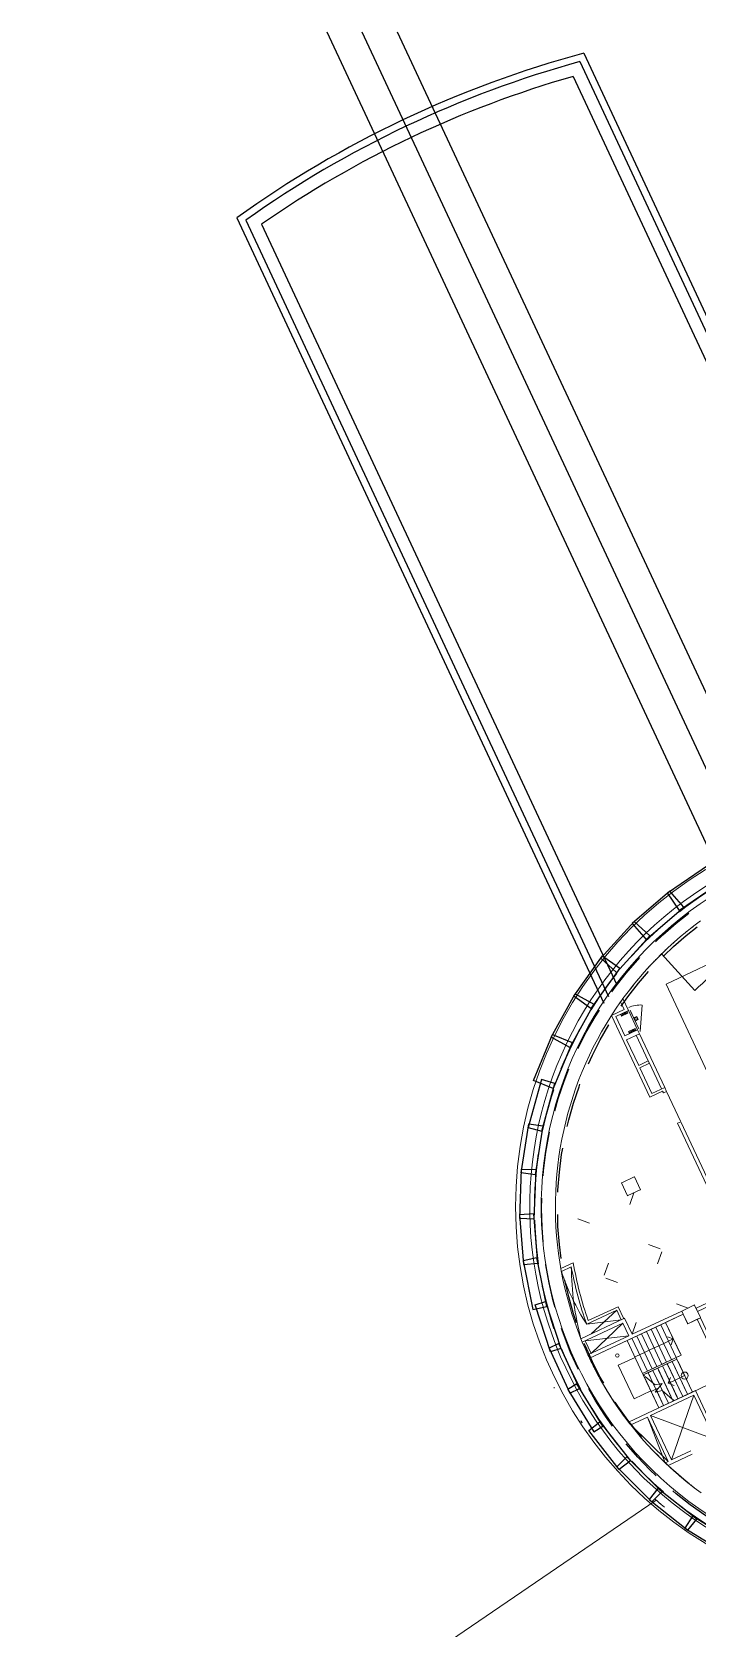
# Model space of a CAD drawing. Header units: metres. Extents: x 286532 to 329498, y 7396783 to 7466136.
# Drawn here: x 327030.3 to 327067.9, y 7397487.4 to 7397577.7 of the extents above; entities that cross this region are included whole.
import ezdxf

# ---------------------------------------------------------------- set-up
doc = ezdxf.new("R2010")
doc.units = ezdxf.units.M
doc.header["$LTSCALE"] = 10
for name, pattern in [('L2$0$CENTER', [50.8, 31.75, -6.35, 6.35, -6.35]), ('L2$0$CONTINUO', [0]), ('L2$0$HIDDENX2', [0.75, 0.5, -0.25]), ('L2$0$LIN0', [0]), ('L2$0$PHANTOM2', [31.75, 15.875, -3.175, 3.175, -3.175, 3.175, -3.175])]:
    doc.linetypes.add(name, pattern=pattern)
doc.layers.get('0').update_dxf_attribs({"color": 255})
doc.layers.add('_  ARQ-AUX-001', color=1, linetype='Continuous', lineweight=5)
doc.layers.add('L2$0$X3$0$AR-EQUIPAMENTO VISTA', color=1, linetype='Continuous', lineweight=9)
for name, color, linetype in [('L2$0$AR-PROJEÇÃO', 1, 'Continuous'), ('L2$0$Eje_EJE_VIA_1_EJECUT', 5, 'Continuous'), ('L2$0$Eje_EJE_VIA_2_EJECUT', 5, 'Continuous'), ('L2$0$LAMELAS DE 1.20', 4, 'Continuous'), ('L2$0$TG', 251, 'L2$0$LIN0')]:
    doc.layers.add(name, color=color, linetype=linetype)

# ---------------------------------------------------------------- blocks, each defined once
blk = doc.blocks.new('ESTAÇÃO 2 - AGUABRANCA_120320_dwg_L2$0$X3$0$EE 224_ 225_ 264 - EE 224-1521252-NÍVEL 699_90m - INTERMEDIÁRIO 3-2366089-IMPLANTAÇÃO ÁGUA BRANCA')
at = {"layer": 'L2$0$X3$0$AR-EQUIPAMENTO VISTA', "color": 7}
for p, q in [((-0.54904, 1.305), (0.75, 0.555)), ((-0.575, 0.555), (0.575, 0.555)), ((-0.475, 0.375), (-0.575, 0.375)), ((0.475, 0.375), (0.575, 0.375))]:
    blk.add_line(p, q, dxfattribs=at)
at = {"layer": 'L2$0$X3$0$AR-EQUIPAMENTO VISTA', "color": 7, "flags": 128}
for points in [[(0.6, 0.475), (0.6, -0.325), (-0.6, -0.325), (-0.6, 0.475)], [(0.1, 0.555), (0.1, 0.755), (-0.1, 0.755), (-0.1, 0.555)]]:
    blk.add_lwpolyline(points, close=True, dxfattribs=at)
for points in [[(-0.375, 0.555), (-0.575, 0.555), (0.09375, 0.555)], [(-0.575, -0.025), (-0.475, -0.025), (-0.575, 0.375), (-0.575, -0.025), (-0.475, 0.375), (-0.475, -0.025)], [(0.475, -0.025), (0.475, 0.375), (0.575, -0.025), (0.475, -0.025), (0.575, 0.375), (0.575, -0.025)]]:
    blk.add_lwpolyline(points, dxfattribs=at)
at = {"layer": 'L2$0$X3$0$AR-EQUIPAMENTO VISTA', "color": 7}
blk.add_circle((0, 0.655), 0.075, dxfattribs=at)
blk.add_arc((0.75, 0.555), 1.5, 150, 180, dxfattribs=at)
blk = doc.blocks.new('L2$0$A$C0C183061')
at = {"color": 4, "linetype": 'L2$0$CONTINUO', "ltscale": 0.25}
for points in [[(-10.792, 18.417), (-13.11, 16.846), (-13.783, 17.839), (-11.465, 19.41)], [(-14.99, 15.197), (-12.872, 17.028), (-13.657, 17.936), (-15.775, 16.105)], [(-16.665, 13.339), (-14.776, 15.406), (-15.661, 16.215), (-17.551, 14.149)], [(-16.476, 13.572), (-18.111, 11.298), (-19.085, 11.999), (-17.45, 14.272)], [(-17.95, 11.551), (-19.308, 9.102), (-20.358, 9.684), (-19, 12.133)], [(-19.178, 9.372), (-20.24, 6.781), (-21.35, 7.236), (-20.289, 9.827)], [(-20.894, 4.367), (-20.143, 7.065), (-20.914, 7.279), (-21.665, 4.582)], [(-20.831, 4.66), (-21.262, 1.893), (-22.052, 2.017), (-21.622, 4.783)], [(-21.233, 2.192), (-21.337, -0.606), (-22.137, -0.577), (-22.033, 2.221)], [(-21.12, -3.098), (-21.344, -0.307), (-22.141, -0.371), (-21.917, -3.162)], [(-20.613, -5.547), (-21.161, -2.801), (-21.946, -2.958), (-21.397, -5.704)], [(-20.688, -5.257), (-19.822, -7.92), (-20.393, -8.106), (-21.259, -5.443)], [(-18.76, -10.184), (-19.931, -7.641), (-20.476, -7.892), (-19.305, -10.435)], [(-17.44, -12.309), (-18.901, -9.92), (-19.413, -10.233), (-17.952, -12.622)], [(-17.611, -12.063), (-15.88, -14.264), (-16.509, -14.759), (-18.24, -12.557)], [(-16.079, -14.04), (-14.103, -16.024), (-14.67, -16.588), (-16.646, -14.605)], [(-12.132, -17.563), (-14.326, -15.824), (-14.823, -16.451), (-12.629, -18.19)], [(-9.994, -18.862), (-12.377, -17.391), (-12.797, -18.072), (-10.414, -19.543)]]:
    blk.add_lwpolyline(points, close=True, dxfattribs=at)
at = {"layer": 'L2$0$AR-PROJEÇÃO', "linetype": 'L2$0$HIDDENX2', "ltscale": 0.5}
for radius in [21.3, 20.9, 20]:
    blk.add_circle((0, 0), radius, dxfattribs=at)
at = {"layer": 'L2$0$Eje_EJE_VIA_1_EJECUT', "color": 2, "linetype": 'L2$0$CENTER', "ltscale": 3}
blk.add_lwpolyline([(-29.069, 66.491), (40.99, -83.509)], dxfattribs=at)
at = {"layer": 'L2$0$Eje_EJE_VIA_2_EJECUT', "color": 2, "linetype": 'L2$0$CENTER', "ltscale": 3}
blk.add_lwpolyline([(-33.042, 66.491), (37.017, -83.509)], dxfattribs=at)
at = {"layer": 'L2$0$Eje_EJE_VIA_2_EJECUT', "color": 253, "linetype": 'L2$0$CONTINUO', "ltscale": 2.5}
blk.add_lwpolyline([(-31.055, 66.491), (39.004, -83.509)], dxfattribs=at)
at = {"layer": 'L2$0$Eje_EJE_VIA_2_EJECUT', "color": 253}
for points in [[(-18.518, 65.286), (2.271, 20.777)], [(-18.738, 64.812), (1.808, 20.822)], [(-19.12, 63.977), (1.01, 20.876)], [(-38.116, 55.992), (-17.381, 11.598)], [(-37.613, 55.859), (-17.119, 11.982)], [(-36.73, 55.624), (-16.648, 12.628)]]:
    blk.add_lwpolyline(points, dxfattribs=at)
for radius, start, end in [(60.855, 105.10694, 125.6383), (60.455, 105.42529, 125.32374), (59.755, 105.99192, 124.76391)]:
    blk.add_arc((-2.658, 6.534), radius, start, end, dxfattribs=at)
at = {"layer": 'L2$0$LAMELAS DE 1.20', "color": 1, "linetype": 'L2$0$PHANTOM2', "ltscale": 0.25}
blk.add_line((-20.179, -10.134), (-20.2, -10.145), dxfattribs=at)
at = {"layer": 'L2$0$TG', "color": 5, "linetype": 'L2$0$CONTINUO'}
blk.add_line((-18.679, -11.984), (-18.617, -12.121, 722.814), dxfattribs=at)

msp = doc.modelspace()

# ---------------------------------------------------------------- linework, layer by layer
at = {"layer": '_  ARQ-AUX-001'}
for p, q in [((327066.953, 7397526.489), (327066.937, 7397526.475)), ((327067.313, 7397526.788), (327067.294, 7397526.773)), ((327067.68, 7397527.08), (327067.658, 7397527.063)), ((327065.921, 7397525.544), (327065.911, 7397525.535)), ((327065.93, 7397525.553), (327067.81, 7397523.475)), ((327066.257, 7397525.867), (327066.245, 7397525.856)), ((327066.601, 7397526.182), (327066.588, 7397526.169)), ((327065.271, 7397524.877), (327065.264, 7397524.87)), ((327065.592, 7397525.214), (327065.584, 7397525.206)), ((327064.249, 7397523.685), (327064.245, 7397523.681)), ((327064.549, 7397524.055), (327064.544, 7397524.05)), ((327063.613, 7397522.838), (327063.606, 7397522.827)), ((327063.957, 7397523.308), (327063.955, 7397523.305)), ((327065.178, 7397519.505), (327064.498, 7397520.954)), ((327065.922, 7397517.921), (327065.242, 7397519.37)), ((327066.226, 7397517.744), (327067, 7397516.096)), ((327064.367, 7397512.055), (327064.127, 7397511.39)), ((327061.864, 7397510.328), (327061.199, 7397510.568)), ((327065.855, 7397508.887), (327065.19, 7397509.127)), ((327065.94, 7397508.706), (327065.7, 7397508.041)), ((327060.941, 7397508.093), (327060.238, 7397507.763)), ((327060.265, 7397507.609), (327060.826, 7397507.873)), ((327062.927, 7397508.065), (327062.687, 7397507.4)), ((327063.437, 7397506.978), (327062.772, 7397507.219)), ((327067.427, 7397505.538), (327066.762, 7397505.778)), ((327063.738, 7397504.69), (327061.951, 7397502.967)), ((327063.398, 7397505.414), (327061.958, 7397504.075)), ((327064.499, 7397504.715), (327064.259, 7397504.05)), ((327064.078, 7397503.965), (327061.77, 7397502.882)), ((327064.253, 7397503.827), (327065.125, 7397501.971)), ((327064.525, 7397503.954), (327065.396, 7397502.099)), ((327064.797, 7397504.082), (327065.668, 7397502.226)), ((327065.068, 7397504.209), (327065.939, 7397502.354)), ((327065.34, 7397504.337), (327066.211, 7397502.481)), ((327065.611, 7397504.464), (327066.482, 7397502.609)), ((327065.883, 7397504.592), (327066.754, 7397502.736)), ((327066.59, 7397503.791), (327066.257, 7397503.911)), ((327063.982, 7397503.699), (327064.853, 7397501.844)), ((327065.473, 7397501.934), (327065.439, 7397502.008)), ((327065.745, 7397502.062), (327065.71, 7397502.136)), ((327066.528, 7397500.393), (327065.762, 7397502.026)), ((327066.528, 7397500.393), (327065.762, 7397502.026)), ((327066.016, 7397502.189), (327065.982, 7397502.263)), ((327066.8, 7397500.521), (327066.033, 7397502.153)), ((327066.8, 7397500.521), (327066.033, 7397502.153)), ((327066.288, 7397502.317), (327066.253, 7397502.391)), ((327067.071, 7397500.648), (327066.305, 7397502.281)), ((327067.071, 7397500.648), (327066.305, 7397502.281)), ((327066.56, 7397502.444), (327066.525, 7397502.518)), ((327067.343, 7397500.776), (327066.577, 7397502.408)), ((327067.343, 7397500.776), (327066.577, 7397502.408)), ((327066.801, 7397502.637), (327066.796, 7397502.646)), ((327067.614, 7397500.903), (327066.856, 7397502.519)), ((327067.614, 7397500.903), (327066.856, 7397502.519)), ((327064.9, 7397501.744), (327064.896, 7397501.753)), ((327064.896, 7397501.753), (327064.965, 7397501.696)), ((327065.767, 7397499.897), (327064.955, 7397501.626)), ((327065.202, 7397501.807), (327065.167, 7397501.881)), ((327066.307, 7397501.283), (327066.639, 7397501.163)), ((327066.581, 7397500.28), (327066.53, 7397500.388)), ((327066.56, 7397500.364), (327066.632, 7397500.304)), ((327066.853, 7397500.407), (327066.817, 7397500.485)), ((327066.853, 7397500.407), (327066.817, 7397500.485)), ((327067.125, 7397500.535), (327067.088, 7397500.612)), ((327067.125, 7397500.535), (327067.088, 7397500.612)), ((327067.396, 7397500.662), (327067.36, 7397500.74)), ((327067.396, 7397500.662), (327067.36, 7397500.74)), ((327067.668, 7397500.79), (327067.631, 7397500.867)), ((327065.128, 7397499.376), (327066.307, 7397496.864)), ((327066.292, 7397496.636), (327067.659, 7397497.278)), ((327066.583, 7397496.37), (327066.595, 7397496.359)), ((327067.357, 7397495.711), (327067.377, 7397495.696))]:
    msp.add_line(p, q, dxfattribs=at)
for points in [[(327068.163, 7397495.094), (327067.774, 7397495.384), (327067.392, 7397495.683), (327067.018, 7397495.992), (327066.651, 7397496.31), (327066.292, 7397496.636), (327066.213, 7397496.71), (327066.135, 7397496.784), (327065.788, 7397497.122), (327065.45, 7397497.469), (327065.12, 7397497.823), (327064.799, 7397498.186), (327064.487, 7397498.556), (327064.183, 7397498.933), (327064.12, 7397499.014), (327064.058, 7397499.095), (327063.776, 7397499.472), (327063.503, 7397499.855), (327063.239, 7397500.244), (327062.985, 7397500.64), (327062.739, 7397501.041), (327062.504, 7397501.448), (327062.278, 7397501.861), (327062.061, 7397502.278), (327061.855, 7397502.701), (327061.812, 7397502.791), (327061.77, 7397502.882), (327061.606, 7397503.247), (327061.449, 7397503.615), (327061.411, 7397503.708), (327061.373, 7397503.8), (327061.193, 7397504.266), (327061.023, 7397504.737), (327060.866, 7397505.211), (327060.721, 7397505.689), (327060.587, 7397506.171), (327060.466, 7397506.656), (327060.357, 7397507.143), (327060.26, 7397507.634), (327060.175, 7397508.126), (327060.103, 7397508.621), (327060.043, 7397509.117), (327059.995, 7397509.614), (327059.96, 7397510.113), (327059.938, 7397510.612), (327059.928, 7397511.112), (327059.93, 7397511.611), (327059.945, 7397512.111), (327059.972, 7397512.61), (327060.012, 7397513.108), (327060.064, 7397513.605), (327060.129, 7397514.101), (327060.206, 7397514.595), (327060.295, 7397515.086), (327060.396, 7397515.576), (327060.51, 7397516.062), (327060.636, 7397516.546), (327060.774, 7397517.026), (327060.924, 7397517.503), (327061.086, 7397517.976), (327061.259, 7397518.445), (327061.444, 7397518.909), (327061.641, 7397519.368), (327061.849, 7397519.823), (327062.068, 7397520.272), (327062.299, 7397520.715), (327062.541, 7397521.153), (327062.793, 7397521.584), (327063.056, 7397522.009), (327063.33, 7397522.427), (327063.614, 7397522.838), (327063.68, 7397522.932), (327063.747, 7397523.024), (327064.034, 7397523.409), (327064.329, 7397523.786), (327064.634, 7397524.157), (327064.947, 7397524.52), (327065.269, 7397524.875), (327065.6, 7397525.222), (327065.939, 7397525.562), (327066.285, 7397525.893), (327066.64, 7397526.216), (327067.002, 7397526.53), (327067.372, 7397526.836), (327067.748, 7397527.132), (327068.132, 7397527.42)], [(327063.614, 7397522.838), (327063.819, 7397522.402), (327063.094, 7397522.062)], [(327064.573, 7397521.265), (327063.849, 7397520.925), (327063.339, 7397522.011), (327064.063, 7397522.351), (327063.747, 7397523.024)], [(327066.103, 7397518.006), (327066.209, 7397517.78), (327066.028, 7397517.695), (327065.986, 7397517.785), (327065.262, 7397517.445), (327063.094, 7397522.062), (327063.093, 7397522.065)], [(327064.063, 7397522.351), (327064.573, 7397521.265), (327064.679, 7397521.039), (327066.103, 7397518.006), (327065.379, 7397517.666), (327064.699, 7397519.115), (327065.242, 7397519.37), (327065.178, 7397519.505), (327064.635, 7397519.25)], [(327064.635, 7397519.25), (327063.955, 7397520.699), (327064.679, 7397521.039)], [(327075.54, 7397501.199), (327070.923, 7397499.032), (327072.621, 7397507.534), (327068.451, 7397513.006), (327069.718, 7397513.6), (327071.309, 7397506.918), (327067.017, 7397516.06), (327066.836, 7397515.975), (327071.043, 7397507.014), (327067.874, 7397505.527), (327067.959, 7397505.346), (327071.309, 7397506.918), (327072.621, 7397507.534)], [(327063.789, 7397504.934), (327063.47, 7397505.613), (327061.788, 7397504.823)], [(327064.9, 7397501.744), (327064.896, 7397501.753), (327064.874, 7397501.798), (327064.853, 7397501.844), (327063.982, 7397503.699), (327061.855, 7397502.701), (327063.982, 7397503.699), (327061.855, 7397502.701), (327067.15, 7397505.187), (327067.065, 7397505.368), (327064.259, 7397504.05), (327063.834, 7397504.956), (327061.373, 7397503.8)], [(327061.449, 7397503.615), (327063.738, 7397504.69), (327064.078, 7397503.965), (327061.611, 7397503.691), (327061.951, 7397502.967)], [(327063.653, 7397504.871), (327063.398, 7397505.414), (327061.702, 7397504.618), (327063.653, 7397504.871)], [(327075.625, 7397501.018), (327071.008, 7397498.851), (327068.129, 7397504.984), (327067.948, 7397504.899), (327067.405, 7397504.644), (327067.15, 7397505.187), (327065.883, 7397504.592), (327066.754, 7397502.736), (327065.883, 7397504.592), (327063.982, 7397503.699), (327065.883, 7397504.592), (327066.754, 7397502.736), (327065.883, 7397504.592), (327066.754, 7397502.736), (327065.883, 7397504.592)], [(327066.154, 7397504.719), (327063.982, 7397503.699), (327064.853, 7397501.844), (327064.874, 7397501.798), (327064.896, 7397501.753), (327064.874, 7397501.798), (327064.853, 7397501.844), (327067.026, 7397502.864), (327066.154, 7397504.719), (327066.974, 7397502.973)], [(327071.008, 7397498.851), (327070.759, 7397498.734), (327070.674, 7397498.915), (327070.742, 7397498.947), (327067.948, 7397504.899), (327069.478, 7397501.64), (327067.668, 7397500.79), (327069.478, 7397501.64), (327067.948, 7397504.899), (327067.405, 7397504.644), (327067.15, 7397505.187), (327065.883, 7397504.592), (327066.754, 7397502.736), (327066.796, 7397502.646), (327066.775, 7397502.691), (327066.754, 7397502.736), (327066.775, 7397502.691)], [(327064.253, 7397503.827), (327065.125, 7397501.971), (327064.253, 7397503.827), (327065.125, 7397501.971), (327064.253, 7397503.827), (327065.125, 7397501.971), (327064.253, 7397503.827), (327065.125, 7397501.971)], [(327064.417, 7397502.772), (327064.689, 7397502.899), (327064.961, 7397503.026), (327065.232, 7397503.154), (327065.504, 7397503.281), (327065.775, 7397503.409), (327066.047, 7397503.536), (327066.318, 7397503.664), (327066.59, 7397503.791), (327066.47, 7397503.459)], [(327064.525, 7397503.954), (327065.396, 7397502.099), (327064.525, 7397503.954), (327065.396, 7397502.099), (327064.525, 7397503.954), (327065.396, 7397502.099), (327064.525, 7397503.954), (327065.396, 7397502.099)], [(327064.797, 7397504.082), (327065.668, 7397502.226), (327064.797, 7397504.082), (327065.668, 7397502.226), (327064.797, 7397504.082), (327065.668, 7397502.226), (327064.797, 7397504.082), (327065.668, 7397502.226)], [(327065.068, 7397504.209), (327065.939, 7397502.354), (327065.068, 7397504.209), (327065.939, 7397502.354), (327065.068, 7397504.209), (327065.939, 7397502.354), (327065.068, 7397504.209), (327065.939, 7397502.354)], [(327065.34, 7397504.337), (327066.211, 7397502.481), (327065.34, 7397504.337), (327066.211, 7397502.481), (327065.34, 7397504.337), (327066.211, 7397502.481), (327065.34, 7397504.337), (327066.211, 7397502.481)], [(327065.611, 7397504.464), (327066.482, 7397502.609), (327065.611, 7397504.464), (327066.482, 7397502.609), (327065.611, 7397504.464), (327066.482, 7397502.609), (327065.611, 7397504.464), (327066.482, 7397502.609)], [(327066.796, 7397502.646), (327066.525, 7397502.518), (327066.253, 7397502.391), (327065.982, 7397502.263), (327065.71, 7397502.136), (327065.439, 7397502.008), (327065.167, 7397501.881), (327064.896, 7397501.753), (327066.796, 7397502.646), (327064.896, 7397501.753), (327064.874, 7397501.798), (327064.853, 7397501.844), (327063.982, 7397503.699), (327064.853, 7397501.844), (327066.754, 7397502.736), (327064.853, 7397501.844), (327065.125, 7397501.971), (327065.396, 7397502.099), (327065.668, 7397502.226), (327065.939, 7397502.354), (327066.211, 7397502.481), (327066.482, 7397502.609), (327066.754, 7397502.736), (327067.026, 7397502.864), (327067.013, 7397502.89)], [(327063.982, 7397503.699), (327064.853, 7397501.844), (327063.982, 7397503.699), (327064.853, 7397501.844)], [(327065.32, 7397500.848), (327064.37, 7397500.402), (327063.478, 7397502.303), (327064.428, 7397502.749)], [(327068.745, 7397497.788), (327069.311, 7397498.054), (327069.226, 7397498.235), (327069.113, 7397498.182), (327067.849, 7397500.875), (327064.058, 7397499.095), (327065.767, 7397499.897), (327064.058, 7397499.095), (327065.767, 7397499.897), (327064.896, 7397501.753), (327065.767, 7397499.897), (327067.668, 7397500.79), (327066.796, 7397502.646), (327067.668, 7397500.79)], [(327066.31, 7397500.152), (327065.985, 7397500.843), (327066.31, 7397500.152), (327065.439, 7397502.008), (327066.31, 7397500.152), (327065.985, 7397500.843), (327065.85, 7397501.132), (327065.801, 7397501.235), (327065.85, 7397501.132), (327065.801, 7397501.235), (327065.49, 7397501.898)], [(327065.473, 7397501.934), (327065.439, 7397502.008), (327066.31, 7397500.152), (327065.439, 7397502.008)], [(327066.581, 7397500.28), (327066.53, 7397500.388), (327066.581, 7397500.28), (327065.71, 7397502.136), (327066.581, 7397500.28), (327066.53, 7397500.388)], [(327065.745, 7397502.062), (327065.71, 7397502.136), (327066.581, 7397500.28), (327065.71, 7397502.136)], [(327066.016, 7397502.189), (327065.982, 7397502.263), (327066.853, 7397500.407), (327065.982, 7397502.263), (327066.853, 7397500.407), (327065.982, 7397502.263)], [(327066.288, 7397502.317), (327066.253, 7397502.391), (327067.125, 7397500.535), (327066.253, 7397502.391), (327067.125, 7397500.535), (327066.253, 7397502.391)], [(327066.525, 7397502.518), (327067.396, 7397500.662), (327066.525, 7397502.518), (327067.396, 7397500.662), (327066.525, 7397502.518), (327066.56, 7397502.444)], [(327066.775, 7397502.691), (327066.796, 7397502.646), (327067.668, 7397500.79), (327066.796, 7397502.646), (327066.801, 7397502.637)], [(327065.767, 7397499.897), (327064.896, 7397501.753), (327065.767, 7397499.897), (327064.896, 7397501.753), (327065.767, 7397499.897), (327064.955, 7397501.626)], [(327064.998, 7397501.667), (327065.572, 7397501.189), (327065.964, 7397501.268), (327065.564, 7397500.789), (327065.956, 7397500.868), (327066.526, 7397500.392)], [(327066.038, 7397500.025), (327065.67, 7397500.81), (327066.038, 7397500.025), (327065.167, 7397501.881), (327066.038, 7397500.025), (327065.67, 7397500.81), (327065.638, 7397500.878), (327065.44, 7397501.298), (327065.638, 7397500.878), (327065.44, 7397501.298), (327065.219, 7397501.771)], [(327065.202, 7397501.807), (327065.167, 7397501.881), (327066.038, 7397500.025), (327065.167, 7397501.881)], [(327066.038, 7397500.025), (327065.67, 7397500.81), (327065.638, 7397500.878), (327065.44, 7397501.298), (327065.219, 7397501.771)], [(327066.31, 7397500.152), (327065.985, 7397500.843), (327065.85, 7397501.132), (327065.801, 7397501.235), (327065.49, 7397501.898)], [(327067.232, 7397501.718), (327066.96, 7397501.59), (327066.689, 7397501.463), (327066.417, 7397501.335), (327066.307, 7397501.283), (327066.427, 7397501.616)], [(327067.574, 7397497.459), (327066.488, 7397496.949), (327067.753, 7397500.609), (327065.309, 7397499.461)], [(327067.753, 7397500.609), (327068.932, 7397498.097), (327065.309, 7397499.461), (327066.488, 7397496.949)], [(327065.764, 7397501.028), (327065.603, 7397500.953), (327065.331, 7397500.825)], [(327065.984, 7397500), (327065.767, 7397499.897), (327067.668, 7397500.79), (327067.631, 7397500.867)], [(327065.715, 7397494.6), (327065.537, 7397494.75), (327065.539, 7397494.751)], [(327066.099, 7397494.286), (327065.816, 7397494.516), (327065.787, 7397494.54)]]:
    msp.add_lwpolyline(points, dxfattribs=at)
for points in [[(327073.902, 7397517.749), (327070.162, 7397525.715), (327066.179, 7397523.845), (327069.919, 7397515.879)], [(327064.381, 7397512.945), (327063.674, 7397512.614), (327063.665, 7397512.609), (327064.005, 7397511.885), (327064.014, 7397511.89), (327064.721, 7397512.221), (327064.73, 7397512.225), (327064.39, 7397512.949)], [(327067.401, 7397504.653), (327067.405, 7397504.644), (327068.129, 7397504.984), (327068.125, 7397504.993), (327067.794, 7397505.699), (327067.789, 7397505.708), (327067.065, 7397505.368), (327067.069, 7397505.359), (327067.15, 7397505.187)], [(327066.135, 7397496.784), (327066.307, 7397496.864), (327064.183, 7397498.933), (327065.128, 7397499.376)]]:
    msp.add_lwpolyline(points, close=True, dxfattribs=at)
at = {"layer": '_  ARQ-AUX-001', "elevation": 0}
msp.add_lwpolyline([(327065.626, 7397494.675), (327030.348, 7397470.606)], dxfattribs=at)
at = {"layer": '_  ARQ-AUX-001'}
for centre, radius in [((327079.927, 7397511.268), 22.25), ((327063.428, 7397502.851), 0.1), ((327067.232, 7397501.718), 0.2)]:
    msp.add_circle(centre, radius, dxfattribs=at)
for centre, radius, start, end in [((327079.927, 7397511.268), 21.45, 115.14805, 295.14805), ((327079.927, 7397511.268), 20.8, 115.14805, 295.14805), ((327079.927, 7397511.268), 20.8, 115.14805, 295.14805), ((327079.927, 7397511.268), 20, 130.20623, 130.93226), ((327079.927, 7397511.268), 20, 128.82717, 129.54976), ((327079.927, 7397511.268), 20, 127.4481, 128.16786), ((327079.927, 7397511.268), 20, 134.34342, 135.08614), ((327079.927, 7397511.268), 20, 132.96436, 133.70002), ((327079.927, 7397511.268), 20, 131.58529, 132.31557), ((327079.927, 7397511.268), 17.2, 119.07892, 134.78685), ((327079.927, 7397511.268), 20, 138.48061, 139.26873), ((327079.927, 7397511.268), 20, 137.10155, 137.8678), ((327079.927, 7397511.268), 20, 135.72248, 136.47482), ((327079.927, 7397511.268), 20, 141.23873, 142.61253), ((327079.927, 7397511.268), 20, 139.85967, 140.68718), ((327079.927, 7397511.268), 20, 143.99686, 144.65308), ((327072.601, 7397511.698), 12.997, 198.34325, 213.00789), ((327077.339, 7397508.018), 16.513, 180.50235, 194.79729), ((327079.927, 7397511.268), 19.4, 190.07761, 200.04681), ((327079.927, 7397511.268), 19.25, 189.49422, 199.55853), ((327079.927, 7397511.268), 20, 201.92343, 202.49714), ((327079.927, 7397511.268), 20, 202.49702, 202.78351), ((327079.927, 7397511.268), 20, 203.35675, 203.93), ((327079.927, 7397511.268), 20, 204.50319, 204.78991), ((327079.927, 7397511.268), 20, 204.78992, 205.36288), ((327079.927, 7397511.268), 20, 205.36291, 207.6087), ((327079.927, 7397511.268), 20, 205.36291, 217.49025), ((327079.927, 7397511.268), 20, 205.36291, 217.49025), ((327079.927, 7397511.268), 20, 205.36291, 217.49025), ((327079.927, 7397511.268), 20, 207.87822, 210.0117), ((327079.927, 7397511.268), 20, 210.37557, 212.47759), ((327079.927, 7397511.268), 20, 212.84146, 214.97493), ((327079.927, 7397511.268), 20, 215.24447, 217.49025), ((327079.927, 7397511.268), 20, 217.49025, 218.07743), ((327079.927, 7397511.268), 20, 226.40186, 227.01793), ((327079.927, 7397511.268), 20, 227.01793, 228.42645), ((327079.927, 7397511.268), 20, 228.89564, 229.83498), ((327079.927, 7397511.268), 20, 230.39782, 231.24352), ((327079.927, 7397511.268), 20, 231.84634, 232.65208), ((327079.927, 7397511.268), 20, 232.34873, 232.47495)]:
    msp.add_arc(centre, radius, start, end, dxfattribs=at)
msp.add_open_spline([(327065.537, 7397494.75), (327065.589, 7397494.706), (327065.707, 7397494.606), (327065.826, 7397494.507), (327065.893, 7397494.453)], degree=3, knots=[0, 0, 0, 0, 0.444444, 1, 1, 1, 1], dxfattribs=at)

# ---------------------------------------------------------------- block references
at = {"linetype": 'L2$0$CONTINUO'}
msp.add_blockref('L2$0$A$C0C183061', (327080.048, 7397511.165, 0), dxfattribs=at)
at = {"layer": '_  ARQ-AUX-001', "rotation": 295.148050294201}
msp.add_blockref('ESTAÇÃO 2 - AGUABRANCA_120320_dwg_L2$0$X3$0$EE 224_ 225_ 264 - EE 224-1521252-NÍVEL 699_90m - INTERMEDIÁRIO 3-2366089-IMPLANTAÇÃO ÁGUA BRANCA', (327063.888, 7397521.606), dxfattribs=at)

doc.saveas('drawing.dxf')
